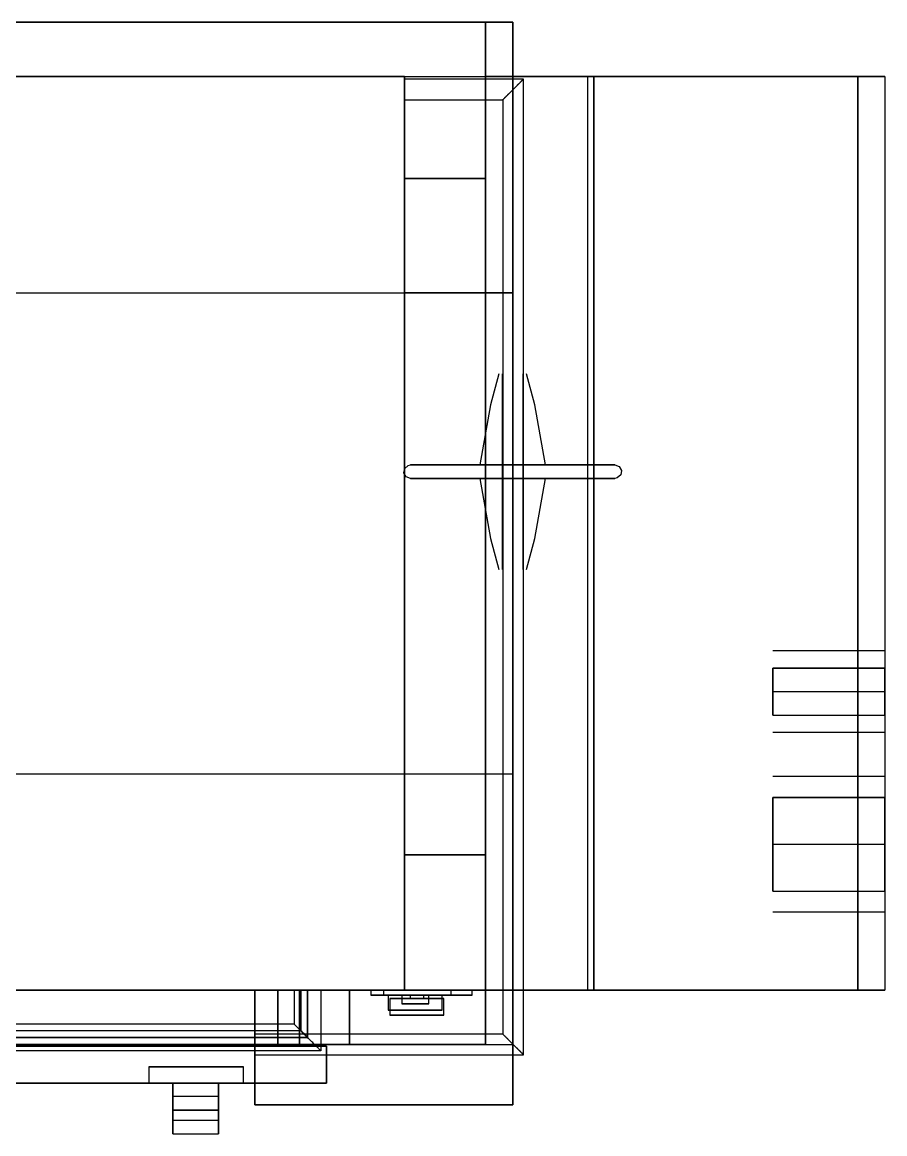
# Model space of a CAD drawing. Header units: millimetres. Extents: x 0 to 1275, y -1288 to 0.
# Drawn here: x 638 to 1275, y -822 to 0 of the extents above; entities that cross this region are included whole.
import ezdxf

# ---------------------------------------------------------------- set-up
doc = ezdxf.new("R2010")
doc.units = ezdxf.units.MM
doc.header["$LTSCALE"] = 1000
doc.header["$MEASUREMENT"] = 0
doc.layers.add('HPG Equipment', color=20, linetype='Continuous')

msp = doc.modelspace()

# ---------------------------------------------------------------- linework, layer by layer
at = {"layer": 'HPG Equipment'}
for p, q in [((1000, 0), (25.46, 0)), ((25.46, 0), (1000, 0)), ((980, 0), (25.46, 0)), ((25.46, 0), (980, 0)), ((980, -755.6), (980, 0)), ((980, 0), (980, -755.6)), ((1000, 0), (1000, -755.6)), ((1000, -200), (1000, 0)), ((920, -40), (0, -40)), ((0, -40), (920, -40)), ((25.46, -40), (1000, -40)), ((25.46, -40), (1000, -40)), ((920, -200), (920, -40)), ((920, -40), (920, -200)), ((920, -40), (920, -40)), ((1060, -40), (980, -40)), ((980, -40), (980, -40)), ((980, -40), (1060, -40)), ((980, -40), (980, -715.6)), ((980, -40), (980, -715.6)), ((1000, -715.6), (1000, -40)), ((1000, -40), (1000, -200)), ((1055.2, -40), (1000, -40)), ((1000, -40), (1000, -40)), ((1000, -40), (1055.2, -40)), ((1000, -40), (1000, -715.6)), ((1000, -40), (1000, -715.6)), ((1000, -40), (1055.2, -40)), ((1055.2, -40), (1000, -40)), ((1000, -40), (1000, -40)), ((1000, -715.6), (1000, -40)), ((1000, -40), (1000, -715.6)), ((1255, -40), (1055.2, -40)), ((1055.2, -40), (1255, -40)), ((1055.2, -40), (1055.2, -715.6)), ((1055.2, -40), (1055.2, -715.6)), ((1055.2, -40), (1255, -40)), ((1255, -40), (1055.2, -40)), ((1055.2, -40), (1055.2, -715.6)), ((1055.2, -40), (1055.2, -715.6)), ((1060, -40), (1275, -40)), ((1275, -40), (1060, -40)), ((1060, -715.6), (1060, -40)), ((1060, -40), (1060, -715.6)), ((1255, -715.6), (1255, -40)), ((1255, -40), (1255, -715.6)), ((1255, -40), (1255, -715.6)), ((1255, -40), (1255, -715.6)), ((1275, -40), (1275, -715.6)), ((1275, -40), (1275, -715.6)), ((1007.91, -42.09), (920, -42.09)), ((920, -57.33), (920, -42.09)), ((920, -42.09), (920, -57.33)), ((1007.91, -763.22), (1007.91, -42.09)), ((920, -57.33), (992.67, -57.33)), ((992.67, -57.33), (992.67, -747.98)), ((920, -615.6), (920, -115.6)), ((920, -115.6), (980, -115.6)), ((980, -115.6), (920, -115.6)), ((920, -115.6), (920, -615.6)), ((920, -115.6), (920, -115.6)), ((980, -115.6), (980, -200)), ((980, -200), (980, -115.6)), ((980, -115.6), (980, -115.6)), ((25.46, -200), (1000, -200)), ((25.46, -200), (1000, -200)), ((980, -200), (920, -200)), ((920, -200), (980, -200)), ((920, -200), (920, -200)), ((1000, -200), (920, -200)), ((920, -200), (920, -715.6)), ((920, -715.6), (920, -200)), ((920, -200), (1000, -200)), ((1000, -200), (920, -200)), ((920, -200), (920, -715.6)), ((920, -715.6), (920, -200)), ((920, -200), (1000, -200)), ((980, -200), (980, -200)), ((1000, -800.31), (1000, -200)), ((1000, -200), (1000, -800.31)), ((1000, -800.31), (1000, -200)), ((1000, -200), (1000, -800.31)), ((989.82, -259.81), (983.63, -282.9)), ((992.23, -259.81), (992.23, -404.61)), ((1007.77, -404.61), (1007.77, -259.81)), ((1016.37, -282.9), (1010.18, -259.81)), ((983.63, -282.9), (975.82, -327.21)), ((1024.18, -327.21), (1016.37, -282.9)), ((920.18, -329.82), (922.71, -327.57)), ((922.71, -327.57), (924.57, -327.21)), ((924.57, -327.21), (925.75, -327.21)), ((925.41, -327.21), (924.57, -327.21)), ((928.57, -327.21), (925.41, -327.21)), ((925.75, -327.21), (929.28, -327.21)), ((933.97, -327.21), (928.57, -327.21)), ((929.28, -327.21), (935.03, -327.21)), ((941.46, -327.21), (933.97, -327.21)), ((935.03, -327.21), (942.83, -327.21)), ((950.79, -327.21), (941.46, -327.21)), ((942.83, -327.21), (952.43, -327.21)), ((961.67, -327.21), (950.79, -327.21)), ((952.43, -327.21), (963.52, -327.21)), ((973.76, -327.21), (961.67, -327.21)), ((963.52, -327.21), (975.76, -327.21)), ((986.67, -327.21), (973.76, -327.21)), ((975.76, -327.21), (988.77, -327.21)), ((1000, -327.21), (986.67, -327.21)), ((988.77, -327.21), (1000, -327.21)), ((1011.23, -327.21), (1000, -327.21)), ((1000, -327.21), (1013.33, -327.21)), ((1024.24, -327.21), (1011.23, -327.21)), ((1013.33, -327.21), (1026.24, -327.21)), ((1036.48, -327.21), (1024.24, -327.21)), ((1026.24, -327.21), (1038.33, -327.21)), ((1047.57, -327.21), (1036.48, -327.21)), ((1038.33, -327.21), (1049.21, -327.21)), ((1057.17, -327.21), (1047.57, -327.21)), ((1049.21, -327.21), (1058.54, -327.21)), ((1064.97, -327.21), (1057.17, -327.21)), ((1058.54, -327.21), (1066.03, -327.21)), ((1070.72, -327.21), (1064.97, -327.21)), ((1066.03, -327.21), (1071.43, -327.21)), ((1074.25, -327.21), (1070.72, -327.21)), ((1071.43, -327.21), (1074.59, -327.21)), ((1075.43, -327.21), (1074.25, -327.21)), ((1074.59, -327.21), (1075.43, -327.21)), ((1075.43, -327.21), (1078.62, -328.36)), ((1078.62, -328.36), (1080.34, -331.27)), ((919.66, -333.16), (920.18, -329.82)), ((921.38, -336.07), (919.66, -333.16)), ((924.57, -337.21), (921.38, -336.07)), ((1077.29, -336.85), (1075.43, -337.21)), ((1079.82, -334.61), (1077.29, -336.85)), ((1080.34, -331.27), (1079.82, -334.61)), ((924.57, -337.21), (925.75, -337.21)), ((925.41, -337.21), (924.57, -337.21)), ((928.57, -337.21), (925.41, -337.21)), ((925.75, -337.21), (929.28, -337.21)), ((933.97, -337.21), (928.57, -337.21)), ((929.28, -337.21), (935.03, -337.21)), ((941.46, -337.21), (933.97, -337.21)), ((935.03, -337.21), (942.83, -337.21)), ((950.79, -337.21), (941.46, -337.21)), ((942.83, -337.21), (952.43, -337.21)), ((961.67, -337.21), (950.79, -337.21)), ((952.43, -337.21), (963.52, -337.21)), ((973.76, -337.21), (961.67, -337.21)), ((963.52, -337.21), (975.76, -337.21)), ((986.67, -337.21), (973.76, -337.21)), ((975.76, -337.21), (988.77, -337.21)), ((975.82, -337.21), (983.63, -381.53)), ((1000, -337.21), (986.67, -337.21)), ((988.77, -337.21), (1000, -337.21)), ((1011.23, -337.21), (1000, -337.21)), ((1000, -337.21), (1013.33, -337.21)), ((1024.24, -337.21), (1011.23, -337.21)), ((1013.33, -337.21), (1026.24, -337.21)), ((1016.37, -381.53), (1024.18, -337.21)), ((1036.48, -337.21), (1024.24, -337.21)), ((1026.24, -337.21), (1038.33, -337.21)), ((1047.57, -337.21), (1036.48, -337.21)), ((1038.33, -337.21), (1049.21, -337.21)), ((1057.17, -337.21), (1047.57, -337.21)), ((1049.21, -337.21), (1058.54, -337.21)), ((1064.97, -337.21), (1057.17, -337.21)), ((1058.54, -337.21), (1066.03, -337.21)), ((1070.72, -337.21), (1064.97, -337.21)), ((1066.03, -337.21), (1071.43, -337.21)), ((1074.25, -337.21), (1070.72, -337.21)), ((1071.43, -337.21), (1074.59, -337.21)), ((1075.43, -337.21), (1074.25, -337.21)), ((1074.59, -337.21), (1075.43, -337.21)), ((983.63, -381.53), (989.82, -404.61)), ((1010.18, -404.61), (1016.37, -381.53)), ((1255, -464.8), (1192.35, -464.8)), ((1275, -464.8), (1255, -464.8)), ((1192.35, -477.48), (1192.35, -477.48)), ((1192.35, -477.48), (1192.35, -494.8)), ((1192.35, -494.8), (1192.35, -477.48)), ((1255, -477.48), (1192.35, -477.48)), ((1192.35, -477.48), (1255, -477.48)), ((1255, -494.8), (1255, -477.48)), ((1255, -477.48), (1255, -477.48)), ((1255, -477.48), (1255, -494.8)), ((1275, -477.48), (1255, -477.48)), ((1255, -477.48), (1275, -477.48)), ((1255, -477.48), (1255, -494.8)), ((1255, -494.8), (1255, -477.48)), ((1255, -477.48), (1255, -477.48)), ((1275, -477.48), (1275, -494.8)), ((1275, -494.8), (1275, -477.48)), ((1275, -477.48), (1275, -477.48)), ((1192.35, -494.8), (1192.35, -494.8)), ((1192.35, -494.8), (1192.35, -494.8)), ((1192.35, -494.8), (1192.35, -512.12)), ((1192.35, -512.12), (1192.35, -494.8)), ((1192.35, -494.8), (1255, -494.8)), ((1192.35, -494.8), (1255, -494.8)), ((1255, -494.8), (1255, -494.8)), ((1255, -494.8), (1255, -494.8)), ((1255, -494.8), (1255, -512.12)), ((1255, -512.12), (1255, -494.8)), ((1255, -494.8), (1275, -494.8)), ((1255, -494.8), (1275, -494.8)), ((1255, -494.8), (1255, -494.8)), ((1255, -494.8), (1255, -494.8)), ((1255, -494.8), (1255, -512.12)), ((1255, -512.12), (1255, -494.8)), ((1275, -494.8), (1275, -494.8)), ((1275, -494.8), (1275, -494.8)), ((1275, -494.8), (1275, -512.12)), ((1275, -512.12), (1275, -494.8)), ((1192.35, -512.12), (1192.35, -512.12)), ((1192.35, -512.12), (1255, -512.12)), ((1192.35, -512.12), (1255, -512.12)), ((1255, -512.12), (1255, -512.12)), ((1255, -512.12), (1275, -512.12)), ((1255, -512.12), (1275, -512.12)), ((1255, -512.12), (1255, -512.12)), ((1275, -512.12), (1275, -512.12)), ((1192.35, -524.8), (1255, -524.8)), ((1255, -524.8), (1275, -524.8)), ((25.46, -555.6), (1000, -555.6)), ((25.46, -555.6), (1000, -555.6)), ((1000, -755.6), (1000, -555.6)), ((1000, -555.6), (1000, -715.6)), ((1255, -557.63), (1192.35, -557.63)), ((1275, -557.63), (1255, -557.63)), ((1192.35, -572.99), (1192.35, -572.99)), ((1192.35, -572.99), (1192.35, -607.63)), ((1192.35, -607.63), (1192.35, -572.99)), ((1255, -572.99), (1192.35, -572.99)), ((1192.35, -572.99), (1255, -572.99)), ((1255, -607.63), (1255, -572.99)), ((1255, -572.99), (1255, -572.99)), ((1255, -572.99), (1255, -607.63)), ((1275, -572.99), (1255, -572.99)), ((1255, -572.99), (1275, -572.99)), ((1255, -572.99), (1255, -607.63)), ((1255, -607.63), (1255, -572.99)), ((1255, -572.99), (1255, -572.99)), ((1275, -572.99), (1275, -607.63)), ((1275, -607.63), (1275, -572.99)), ((1275, -572.99), (1275, -572.99)), ((1192.35, -607.63), (1192.35, -607.63)), ((1192.35, -607.63), (1192.35, -607.63)), ((1192.35, -607.63), (1192.35, -642.27)), ((1192.35, -642.27), (1192.35, -607.63)), ((1192.35, -607.63), (1255, -607.63)), ((1192.35, -607.63), (1255, -607.63)), ((1255, -607.63), (1255, -607.63)), ((1255, -607.63), (1255, -607.63)), ((1255, -607.63), (1255, -642.27)), ((1255, -642.27), (1255, -607.63)), ((1255, -607.63), (1275, -607.63)), ((1255, -607.63), (1275, -607.63)), ((1255, -607.63), (1255, -607.63)), ((1255, -607.63), (1255, -607.63)), ((1255, -607.63), (1255, -642.27)), ((1255, -642.27), (1255, -607.63)), ((1275, -607.63), (1275, -607.63)), ((1275, -607.63), (1275, -607.63)), ((1275, -607.63), (1275, -642.27)), ((1275, -642.27), (1275, -607.63)), ((980, -615.6), (920, -615.6)), ((920, -615.6), (980, -615.6)), ((980, -715.6), (980, -615.6)), ((980, -615.6), (980, -715.6)), ((980, -615.6), (980, -615.6)), ((1192.35, -642.27), (1192.35, -642.27)), ((1192.35, -642.27), (1255, -642.27)), ((1192.35, -642.27), (1255, -642.27)), ((1255, -642.27), (1255, -642.27)), ((1255, -642.27), (1275, -642.27)), ((1255, -642.27), (1275, -642.27)), ((1255, -642.27), (1255, -642.27)), ((1275, -642.27), (1275, -642.27)), ((1192.35, -657.63), (1255, -657.63)), ((1255, -657.63), (1275, -657.63)), ((0, -715.6), (980, -715.6)), ((980, -715.6), (0, -715.6)), ((25.46, -715.6), (1000, -715.6)), ((25.46, -715.6), (1000, -715.6)), ((842.45, -715.6), (47.45, -715.6)), ((47.45, -715.6), (842.45, -715.6)), ((809.5, -715.6), (809.5, -800.31)), ((920, -715.6), (809.5, -715.6)), ((809.5, -715.6), (920, -715.6)), ((809.5, -800.31), (809.5, -715.6)), ((920, -715.6), (809.5, -715.6)), ((809.5, -715.6), (809.5, -800.31)), ((809.5, -800.31), (809.5, -715.6)), ((809.5, -715.6), (920, -715.6)), ((879.5, -715.6), (826.53, -715.6)), ((826.53, -715.6), (826.53, -755.6)), ((826.53, -755.6), (826.53, -715.6)), ((826.53, -715.6), (879.5, -715.6)), ((838.48, -715.6), (838.48, -740.6)), ((848.48, -715.6), (838.48, -715.6)), ((838.48, -715.6), (848.46, -715.6)), ((842.45, -715.6), (842.45, -715.6)), ((842.45, -756.81), (842.45, -715.6)), ((842.45, -715.6), (842.45, -756.81)), ((843.48, -715.6), (843.48, -745.6)), ((848.46, -715.6), (843.48, -715.6)), ((843.48, -715.6), (853.48, -715.6)), ((843.48, -715.6), (843.48, -745.6)), ((848.46, -750.58), (848.46, -715.6)), ((848.46, -715.6), (848.46, -750.58)), ((848.48, -715.6), (858.21, -715.6)), ((853.48, -715.6), (858.21, -715.6)), ((858.21, -715.6), (858.21, -760.33)), ((879.5, -755.6), (879.5, -715.6)), ((879.5, -715.6), (879.5, -755.6)), ((895.12, -715.6), (895.12, -719.14)), ((905.12, -715.6), (895.12, -715.6)), ((895.12, -715.6), (905.12, -715.6)), ((905.12, -719.14), (895.12, -719.14)), ((895.12, -719.14), (905.12, -719.14)), ((904.59, -715.6), (904.59, -719.14)), ((954.59, -715.6), (904.59, -715.6)), ((904.59, -715.6), (954.59, -715.6)), ((954.59, -719.14), (904.59, -719.14)), ((904.59, -719.14), (954.59, -719.14)), ((960.12, -715.6), (905.12, -715.6)), ((905.12, -715.6), (960.12, -715.6)), ((960.12, -719.14), (905.12, -719.14)), ((905.12, -719.14), (960.12, -719.14)), ((907.94, -719.14), (907.94, -730.19)), ((947.94, -719.14), (907.94, -719.14)), ((907.94, -719.14), (947.94, -719.14)), ((909.12, -721.79), (909.12, -734.13)), ((949.12, -721.79), (909.12, -721.79)), ((909.12, -721.79), (949.12, -721.79)), ((917.94, -719.14), (917.94, -725.73)), ((937.94, -719.14), (917.94, -719.14)), ((917.94, -719.14), (937.94, -719.14)), ((924.3, -719.14), (924.3, -721.79)), ((934.3, -719.14), (924.3, -719.14)), ((924.3, -719.14), (934.3, -719.14)), ((934.3, -721.79), (924.3, -721.79)), ((924.3, -721.79), (934.3, -721.79)), ((934.3, -721.79), (934.3, -719.14)), ((937.94, -725.73), (937.94, -719.14)), ((947.94, -730.19), (947.94, -719.14)), ((949.12, -734.13), (949.12, -721.79)), ((954.59, -719.14), (954.59, -715.6)), ((960.12, -715.6), (970.12, -715.6)), ((970.12, -715.6), (960.12, -715.6)), ((960.12, -719.14), (970.12, -719.14)), ((970.12, -719.14), (960.12, -719.14)), ((970.12, -719.14), (970.12, -715.6)), ((980, -715.6), (980, -715.6)), ((1060, -715.6), (980, -715.6)), ((980, -715.6), (980, -715.6)), ((980, -715.6), (1060, -715.6)), ((1055.2, -715.6), (1000, -715.6)), ((1000, -715.6), (1000, -715.6)), ((1000, -715.6), (1055.2, -715.6)), ((1000, -715.6), (1000, -715.6)), ((1000, -715.6), (1055.2, -715.6)), ((1055.2, -715.6), (1000, -715.6)), ((1255, -715.6), (1055.2, -715.6)), ((1055.2, -715.6), (1255, -715.6)), ((1055.2, -715.6), (1255, -715.6)), ((1255, -715.6), (1055.2, -715.6)), ((1060, -715.6), (1275, -715.6)), ((1275, -715.6), (1060, -715.6)), ((1255, -715.6), (1255, -715.6)), ((1255, -715.6), (1255, -715.6)), ((1275, -715.6), (1275, -715.6)), ((947.94, -730.19), (907.94, -730.19)), ((907.94, -730.19), (947.94, -730.19)), ((937.94, -725.73), (917.94, -725.73)), ((917.94, -725.73), (937.94, -725.73)), ((949.12, -734.13), (909.12, -734.13)), ((909.12, -734.13), (949.12, -734.13)), ((843.48, -745.6), (108.94, -745.6)), ((843.48, -745.6), (108.94, -745.6)), ((838.48, -740.6), (113.94, -740.6)), ((25.46, -755.6), (1000, -755.6)), ((25.46, -755.6), (1000, -755.6)), ((25.46, -755.6), (980, -755.6)), ((980, -755.6), (25.46, -755.6)), ((103.97, -750.58), (848.46, -750.58)), ((848.46, -750.58), (103.97, -750.58)), ((992.67, -747.98), (809.5, -747.98)), ((809.5, -747.98), (809.5, -763.22)), ((809.5, -763.22), (809.5, -747.98)), ((826.53, -755.6), (879.5, -755.6)), ((879.5, -755.6), (826.53, -755.6)), ((862.45, -756.81), (27.45, -756.81)), ((27.45, -756.81), (862.45, -756.81)), ((842.45, -756.81), (47.45, -756.81)), ((47.45, -756.81), (842.45, -756.81)), ((858.21, -760.33), (94.21, -760.33)), ((809.5, -763.22), (1007.91, -763.22)), ((842.45, -756.81), (842.45, -756.81)), ((862.45, -756.81), (862.45, -756.81)), ((862.45, -784.18), (862.45, -756.81)), ((862.45, -756.81), (862.45, -784.18)), ((730.99, -772.25), (730.99, -784.18)), ((740.99, -772.25), (730.99, -772.25)), ((730.99, -772.25), (730.99, -772.25)), ((730.99, -772.25), (740.99, -772.25)), ((790.99, -772.25), (740.99, -772.25)), ((740.99, -772.25), (790.99, -772.25)), ((790.99, -772.25), (800.99, -772.25)), ((800.99, -772.25), (790.99, -772.25)), ((800.99, -784.18), (800.99, -772.25)), ((800.99, -772.25), (800.99, -772.25)), ((862.45, -784.18), (27.45, -784.18)), ((27.45, -784.18), (862.45, -784.18)), ((740.99, -784.18), (730.99, -784.18)), ((730.99, -784.18), (730.99, -784.18)), ((730.99, -784.18), (740.99, -784.18)), ((790.99, -784.18), (740.99, -784.18)), ((740.99, -784.18), (790.99, -784.18)), ((748.72, -804.18), (748.72, -784.18)), ((748.72, -784.18), (748.72, -794.18)), ((748.72, -794.18), (748.72, -784.18)), ((748.72, -784.18), (748.72, -804.18)), ((782.5, -784.18), (748.72, -784.18)), ((782.5, -784.18), (748.72, -784.18)), ((782.5, -784.18), (748.72, -784.18)), ((782.5, -784.18), (748.72, -784.18)), ((782.5, -804.18), (782.5, -784.18)), ((782.5, -784.18), (782.5, -794.18)), ((782.5, -794.18), (782.5, -784.18)), ((782.5, -784.18), (782.5, -804.18)), ((790.99, -784.18), (800.99, -784.18)), ((800.99, -784.18), (790.99, -784.18)), ((800.99, -784.18), (800.99, -784.18)), ((862.45, -784.18), (862.45, -784.18)), ((748.72, -794.18), (748.72, -813.02)), ((748.72, -813.02), (748.72, -794.18)), ((782.5, -794.18), (748.72, -794.18)), ((782.5, -794.18), (748.72, -794.18)), ((782.5, -794.18), (748.72, -794.18)), ((782.5, -794.18), (748.72, -794.18)), ((782.5, -794.18), (782.5, -813.02)), ((782.5, -813.02), (782.5, -794.18)), ((748.72, -804.18), (748.72, -821.68)), ((748.72, -821.68), (748.72, -804.18)), ((748.72, -804.18), (782.5, -804.18)), ((782.5, -804.18), (748.72, -804.18)), ((782.5, -804.18), (748.72, -804.18)), ((782.5, -804.18), (748.72, -804.18)), ((782.5, -804.18), (782.5, -821.68)), ((782.5, -821.68), (782.5, -804.18)), ((809.5, -800.31), (1000, -800.31)), ((1000, -800.31), (809.5, -800.31)), ((809.5, -800.31), (1000, -800.31)), ((1000, -800.31), (809.5, -800.31)), ((748.72, -811.68), (782.5, -811.68)), ((748.72, -821.68), (782.5, -821.68))]:
    msp.add_line(p, q, dxfattribs=at)
for points, knots in [([(992.67, -57.33), (992.67, -57.32), (992.8, -57.2), (993.23, -56.77), (993.67, -56.33), (994.14, -55.86), (994.56, -55.44), (995.01, -54.99), (995.64, -54.36), (996.33, -53.67), (996.92, -53.08), (997.37, -52.63), (997.84, -52.16), (998.32, -51.68), (998.8, -51.2), (999.3, -50.7), (999.79, -50.21), (1000.29, -49.71), (1000.79, -49.21), (1001.29, -48.72), (1001.78, -48.22), (1002.26, -47.74), (1002.74, -47.26), (1003.21, -46.79), (1003.66, -46.34), (1004.1, -45.9), (1004.52, -45.48), (1005.07, -44.93), (1005.57, -44.43), (1006.02, -43.98), (1006.44, -43.56), (1006.91, -43.09), (1007.35, -42.65), (1007.78, -42.22), (1007.91, -42.1), (1007.91, -42.09)], [0, 0, 0, 0, 0.083333, 0.125, 0.166667, 0.208333, 0.229167, 0.25, 0.291667, 0.333333, 0.354167, 0.375, 0.395833, 0.416667, 0.4375, 0.458333, 0.479167, 0.5, 0.520833, 0.541667, 0.5625, 0.583333, 0.604167, 0.625, 0.645833, 0.666667, 0.6875, 0.708333, 0.75, 0.770833, 0.791667, 0.833333, 0.875, 0.916667, 1, 1, 1, 1]), ([(1007.91, -42.09), (1007.91, -42.1), (1007.78, -42.22), (1007.35, -42.65), (1006.91, -43.09), (1006.44, -43.56), (1006.02, -43.98), (1005.57, -44.43), (1004.94, -45.06), (1004.25, -45.75), (1003.66, -46.34), (1003.21, -46.79), (1002.74, -47.26), (1002.26, -47.74), (1001.78, -48.22), (1001.29, -48.72), (1000.79, -49.21), (1000.29, -49.71), (999.79, -50.21), (999.3, -50.7), (998.8, -51.2), (998.32, -51.68), (997.84, -52.16), (997.37, -52.63), (996.92, -53.08), (996.48, -53.52), (996.06, -53.94), (995.51, -54.49), (995.01, -54.99), (994.56, -55.44), (994.14, -55.86), (993.67, -56.33), (993.23, -56.77), (992.8, -57.2), (992.67, -57.32), (992.67, -57.33)], [0, 0, 0, 0, 0.083333, 0.125, 0.166667, 0.208333, 0.229167, 0.25, 0.291667, 0.333333, 0.354167, 0.375, 0.395833, 0.416667, 0.4375, 0.458333, 0.479167, 0.5, 0.520833, 0.541667, 0.5625, 0.583333, 0.604167, 0.625, 0.645833, 0.666667, 0.6875, 0.708333, 0.75, 0.770833, 0.791667, 0.833333, 0.875, 0.916667, 1, 1, 1, 1]), ([(848.46, -750.58), (847.57, -749.7), (846.28, -748.4), (844.63, -746.74), (843.65, -745.77), (842.91, -745.03), (842.2, -744.32), (841.54, -743.66), (840.95, -743.07), (840.4, -742.52), (839.79, -741.91), (839.22, -741.33), (838.65, -740.77), (838.48, -740.6), (838.48, -740.6)], [0, 0, 0, 0, 0.166667, 0.25, 0.333333, 0.375, 0.416667, 0.5, 0.541667, 0.583333, 0.666667, 0.75, 0.833333, 1, 1, 1, 1]), ([(838.48, -740.6), (838.48, -740.6), (838.65, -740.77), (839.22, -741.33), (839.8, -741.91), (840.4, -742.52), (840.96, -743.08), (841.55, -743.67), (842.38, -744.49), (843.29, -745.4), (844.05, -746.17), (844.85, -746.97), (846.3, -748.42), (847.59, -749.73), (848.48, -750.6)], [0, 0, 0, 0, 0.166667, 0.25, 0.333333, 0.416667, 0.458333, 0.5, 0.583333, 0.666667, 0.708333, 0.75, 0.833333, 1, 1, 1, 1]), ([(853.48, -755.6), (852.59, -754.73), (851.3, -753.42), (849.64, -751.76), (848.66, -750.78), (847.93, -750.04), (847.21, -749.33), (846.55, -748.67), (845.96, -748.08), (845.4, -747.52), (844.8, -746.91), (844.22, -746.33), (843.65, -745.77), (843.48, -745.6), (843.48, -745.6)], [0, 0, 0, 0, 0.166667, 0.25, 0.333333, 0.375, 0.416667, 0.5, 0.541667, 0.583333, 0.666667, 0.75, 0.833333, 1, 1, 1, 1]), ([(843.48, -745.6), (843.56, -745.67), (843.79, -745.91), (844.29, -746.41), (844.8, -746.91), (845.22, -747.34), (845.69, -747.81), (846.2, -748.32), (846.74, -748.86), (847.49, -749.6), (848.06, -750.19), (848.46, -750.58)], [0, 0, 0, 0, 0.166667, 0.333333, 0.416667, 0.5, 0.583333, 0.666667, 0.75, 0.833333, 1, 1, 1, 1]), ([(858.21, -760.33), (857.94, -760.07), (857.49, -759.61), (856.76, -758.88), (856.16, -758.28), (855.53, -757.65), (854.64, -756.76), (853.95, -756.06), (853.48, -755.6)], [0, 0, 0, 0, 0.25, 0.375, 0.5, 0.625, 0.75, 1, 1, 1, 1]), ([(992.67, -747.98), (992.68, -747.98), (992.8, -748.11), (993.23, -748.54), (993.67, -748.98), (994.14, -749.45), (994.56, -749.87), (995.01, -750.32), (995.64, -750.95), (996.33, -751.64), (996.92, -752.23), (997.37, -752.68), (997.84, -753.15), (998.32, -753.63), (998.8, -754.11), (999.3, -754.6), (999.79, -755.1), (1000.29, -755.6), (1000.79, -756.1), (1001.28, -756.59), (1001.78, -757.09), (1002.26, -757.57), (1002.74, -758.05), (1003.21, -758.52), (1003.66, -758.97), (1004.1, -759.41), (1004.52, -759.83), (1005.07, -760.37), (1005.57, -760.88), (1006.02, -761.33), (1006.44, -761.75), (1006.91, -762.21), (1007.35, -762.66), (1007.78, -763.08), (1007.9, -763.22), (1007.91, -763.22)], [0, 0, 0, 0, 0.083333, 0.125, 0.166667, 0.208333, 0.229167, 0.25, 0.291667, 0.333333, 0.354167, 0.375, 0.395833, 0.416667, 0.4375, 0.458333, 0.479167, 0.5, 0.520833, 0.541667, 0.5625, 0.583333, 0.604167, 0.625, 0.645833, 0.666667, 0.6875, 0.708333, 0.75, 0.770833, 0.791667, 0.833333, 0.875, 0.916667, 1, 1, 1, 1]), ([(1007.91, -763.22), (1007.9, -763.22), (1007.78, -763.08), (1007.35, -762.66), (1006.91, -762.21), (1006.44, -761.75), (1006.02, -761.33), (1005.57, -760.88), (1004.94, -760.25), (1004.25, -759.56), (1003.66, -758.97), (1003.21, -758.52), (1002.74, -758.05), (1002.26, -757.57), (1001.78, -757.09), (1001.28, -756.59), (1000.79, -756.1), (1000.29, -755.6), (999.79, -755.1), (999.3, -754.6), (998.8, -754.11), (998.32, -753.63), (997.84, -753.15), (997.37, -752.68), (996.92, -752.23), (996.48, -751.79), (996.06, -751.36), (995.51, -750.82), (995.01, -750.32), (994.56, -749.87), (994.14, -749.45), (993.67, -748.98), (993.23, -748.54), (992.8, -748.11), (992.68, -747.98), (992.67, -747.98)], [0, 0, 0, 0, 0.083333, 0.125, 0.166667, 0.208333, 0.229167, 0.25, 0.291667, 0.333333, 0.354167, 0.375, 0.395833, 0.416667, 0.4375, 0.458333, 0.479167, 0.5, 0.520833, 0.541667, 0.5625, 0.583333, 0.604167, 0.625, 0.645833, 0.666667, 0.6875, 0.708333, 0.75, 0.770833, 0.791667, 0.833333, 0.875, 0.916667, 1, 1, 1, 1])]:
    msp.add_open_spline(points, degree=3, knots=knots, dxfattribs=at)

doc.saveas('drawing.dxf')
